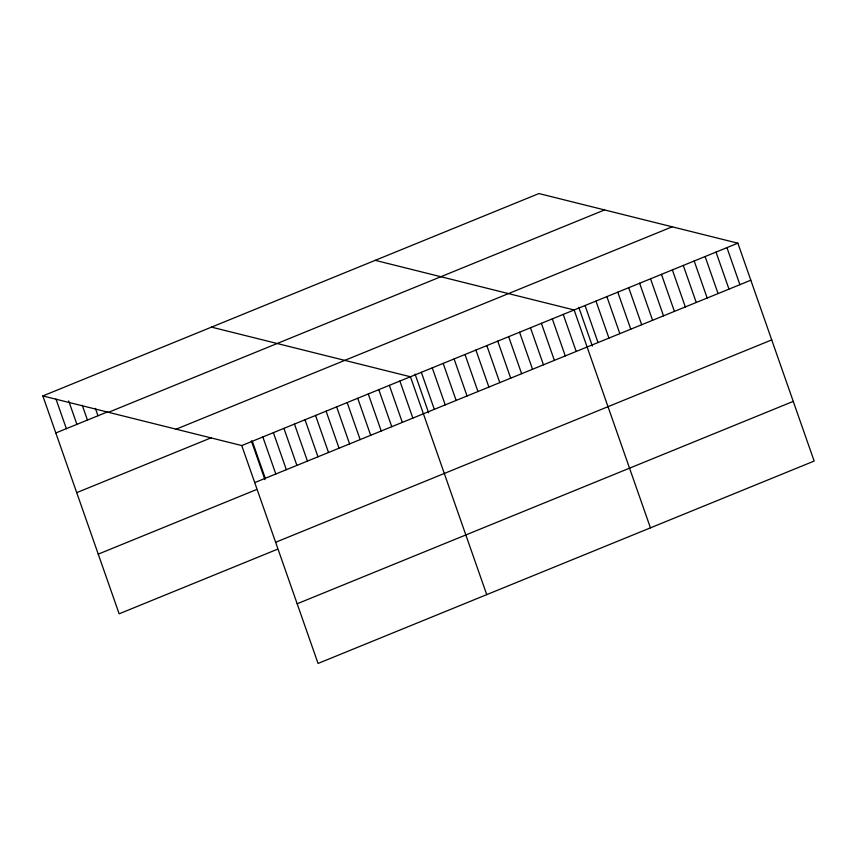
<?xml version="1.0" encoding="UTF-8"?>
<svg xmlns="http://www.w3.org/2000/svg" width="857" height="857" viewBox="0 0 857 857"><rect width="100%" height="100%" fill="white"/><g stroke="black" fill="none" stroke-linecap="round" stroke-linejoin="round"><path stroke-width="1.29" d="M42.85 395.934L538.935 193.553L737.856 243.184L814.15 461.066L318.065 663.447L241.76 445.565L42.85 395.934L119.144 613.816L277.282 549.305M55.812 432.967L107.361 411.938M108.485 412.313L604.581 209.933M176.124 429.186L672.209 226.805M76.712 492.646L211.422 437.691M241.76 445.565L737.856 243.184M254.733 482.598L750.818 280.218M98.255 554.136L256.382 489.626M275.633 542.277L771.718 339.897M297.165 603.767L793.25 401.387M375.227 260.346L574.136 309.977L650.442 527.848M211.518 327.128L410.428 376.759L486.733 594.629M726.94 247.641L739.902 284.663M716.024 252.087L728.986 289.12M705.107 256.543L718.08 293.576M694.191 260.999L707.164 298.022M683.286 265.445L696.248 302.478M672.37 269.901L685.332 306.935M661.454 274.358L674.416 311.38M650.538 278.804L663.511 315.837M639.622 283.26L652.595 320.282M628.706 287.706L641.679 324.739M617.801 292.162L630.763 329.195M606.885 296.618L619.847 333.641M595.969 301.064L608.941 338.097M585.052 305.52L598.025 342.554M578.786 307.342L592.348 346.057M563.231 314.423L576.193 351.456M552.315 318.879L565.277 355.901M541.399 323.325L554.372 360.358M530.483 327.781L543.456 364.814M519.567 332.237L532.54 369.26M508.662 336.683L521.624 373.716M497.746 341.14L510.708 378.173M486.83 345.596L499.792 382.618M475.914 350.042L488.886 387.075M464.997 354.498L477.97 391.52M454.092 358.944L467.054 395.977M443.176 363.4L456.138 400.433M432.26 367.857L445.222 404.879M421.344 372.302L434.317 409.335M415.077 374.134L428.639 412.849M399.887 381.054L412.86 418.087M389.346 385.361L402.319 422.383M378.805 389.656L391.778 426.69M368.264 393.963L381.236 430.985M357.723 398.259L370.685 435.292M347.181 402.565L360.144 439.587M336.64 406.861L349.602 443.894M326.099 411.167L339.061 448.19M315.558 415.463L328.52 452.496M305.017 419.759L317.979 456.792M294.465 424.065L307.438 461.098M283.924 428.361L296.897 465.394M273.383 432.667L286.356 469.69M262.842 436.963L275.815 473.996M252.301 441.269L265.274 478.292M251.369 440.916L264.931 479.631M95.395 408.361L97.987 415.763M82.261 405.254L87.446 420.069M68.689 400.915L76.905 424.365M55.984 399.041L66.364 428.661"/></g></svg>
